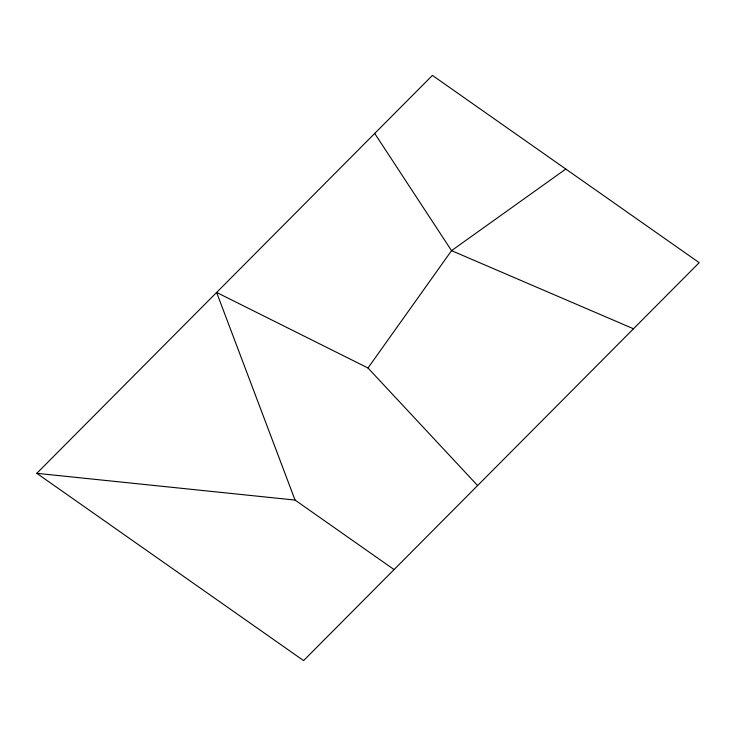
<?xml version="1.0" encoding="UTF-8"?>
<svg xmlns="http://www.w3.org/2000/svg" width="736" height="736" viewBox="0 0 736 736"><rect width="100%" height="100%" fill="white"/><g stroke="black" fill="none" stroke-linecap="round" stroke-linejoin="round"><path stroke-width="1.1" d="M477.609 485.558L368 368L451.536 250.645L565.809 169.041M36.8 473.322L432.418 75.403L699.2 262.678L303.582 660.597L36.8 473.322L295.062 500.075L394.073 569.572M633.484 328.771L451.536 250.645L374.716 133.446M368 368L216.623 292.45L295.062 500.075"/></g></svg>
